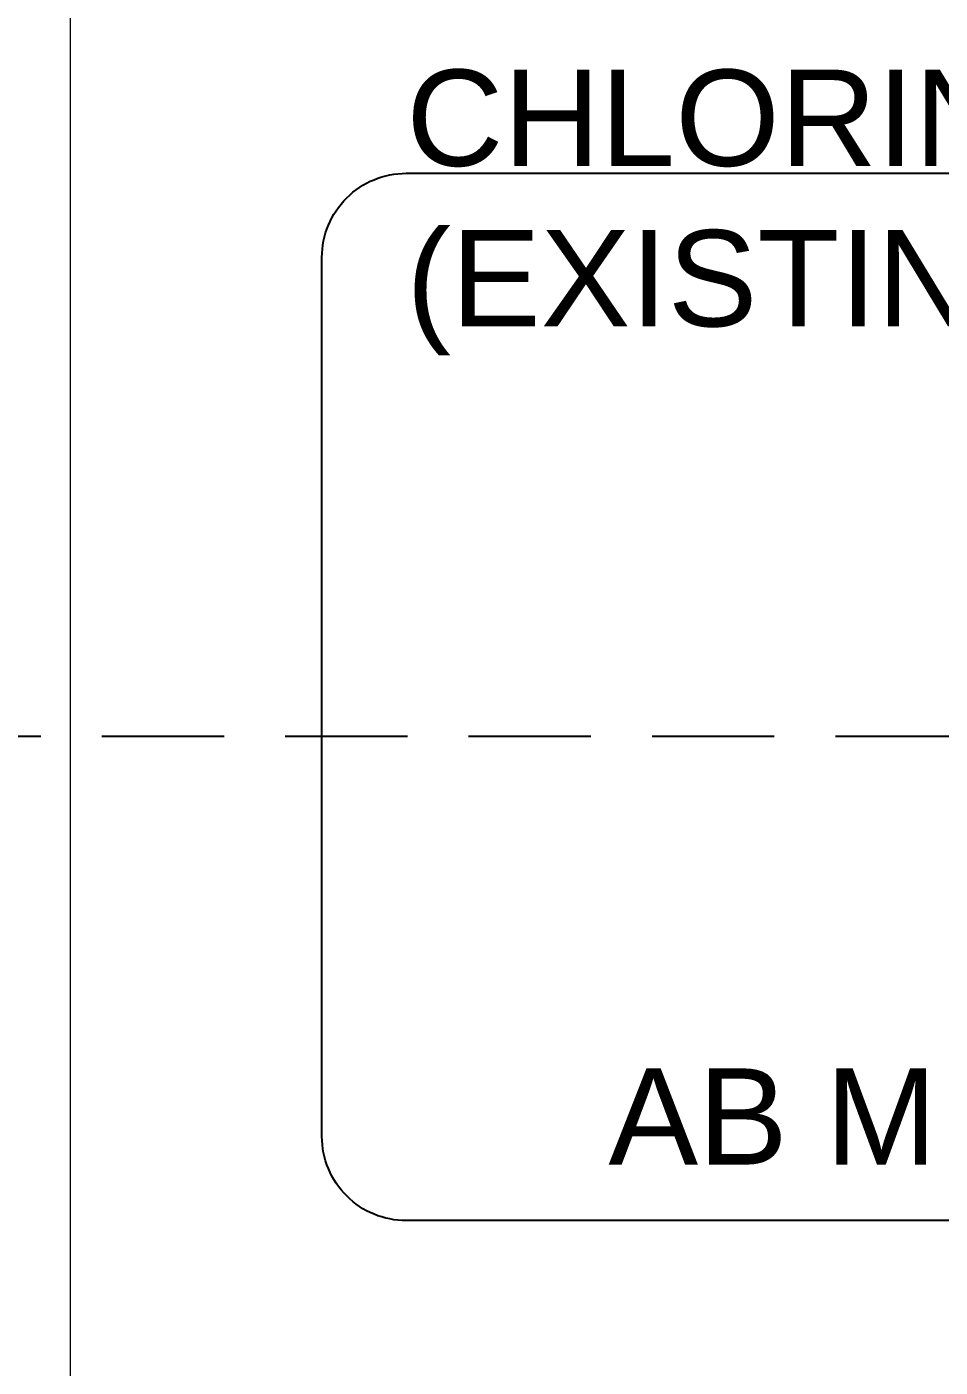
# Paper-space layout 'Sample Network Drawing - A1 Sheet' of a CAD drawing. Extents: x 49 to 806, y 22 to 564.
# Drawn here: x 358.96 to 382.68, y 220.31 to 255.13 of the extents above; entities that cross this region are included whole.
import ezdxf

# ---------------------------------------------------------------- set-up
doc = ezdxf.new("R2010")
doc.units = 0
doc.linetypes.add('HIDDEN2', pattern=[4.7625, 3.175, -1.5875])
for name, color, linetype, lineweight in [('G-ANNO-SYMB', 1, 'Continuous', 13), ('N-ANNO-TEXT-EXST', 252, 'Continuous', 18), ('N-EQPM-EXST', 252, 'Continuous', 25), ('N-SGNL-ELEC_EXST', 252, 'HIDDEN2', 25)]:
    doc.layers.add(name, color=color, linetype=linetype, lineweight=lineweight)
doc.styles.add('_CGS_2-5_NOTES', font='arial.ttf', dxfattribs={"height": 2.5})

psp = doc.layouts.new('Sample Network Drawing - A1 Sheet')

# ---------------------------------------------------------------- linework, layer by layer
at = {"layer": 'G-ANNO-SYMB', "ltscale": 10}
psp.add_lwpolyline([(360.092, 293.193), (435.611, 293.193), (435.611, 179.965), (360.092, 179.965)], close=True, dxfattribs=at)
at = {"layer": 'N-EQPM-EXST'}
psp.add_lwpolyline([(368.815, 251.321), (427.916, 251.321, -0.414214), (430.104, 249.134), (430.104, 226.3, -0.414214), (427.916, 224.113), (368.815, 224.113, -0.414214), (366.627, 226.3), (366.627, 249.134, -0.414214)], format="xyb", close=True, dxfattribs=at)
at = {"layer": 'N-SGNL-ELEC_EXST'}
psp.add_line((322.81, 236.694), (385.202, 236.694), dxfattribs=at)

# ---------------------------------------------------------------- texts
at = {"layer": 'N-ANNO-TEXT-EXST', "char_height": 2.5, "style": '_CGS_2-5_NOTES'}
for s, insert, width, attachment_point in [('CHLORINE DIOXIDE\\P(EXISTING)', (368.815, 246.592), 52.32142, 7), ('AB MICROLOGIX 1500', (392.406, 228.069), 48.00662, 2)]:
    psp.add_mtext(s, dxfattribs=dict(at, insert=insert, width=width, attachment_point=attachment_point))

doc.saveas('drawing.dxf')
